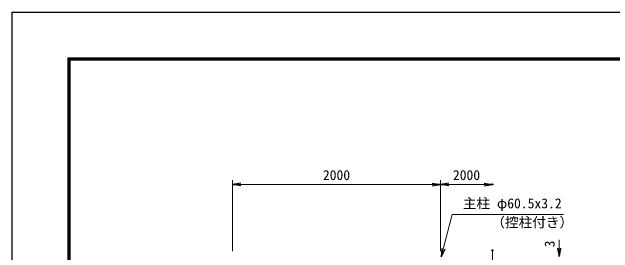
# Model space of a CAD drawing. Units: millimetres, scale not verified. Extents: x -8400 to 8400, y -5940 to 5940.
# Drawn here: x -8400 to -2622, y 3620 to 5940 of the extents above; entities that cross this region are included whole.
import ezdxf
from ezdxf.enums import TextEntityAlignment as Align

# ---------------------------------------------------------------- set-up
doc = ezdxf.new("R2010")
doc.units = ezdxf.units.MM
doc.header["$LTSCALE"] = 20
doc.header["$PDMODE"] = 32
doc.header["$PDSIZE"] = 10
for name, color, linetype, lineweight in [('0-4_D-STR-DIM', 7, 'Continuous', 13), ('0-D_D-STR-TXT', 7, 'Continuous', 13), ('0-E_D-TTL', 7, 'Continuous', 25)]:
    doc.layers.add(name, color=color, linetype=linetype, lineweight=lineweight)
doc.layers.add('0-5_0', color=7, linetype='Continuous')
doc.layers.add('0-6_Defpoints', color=7, linetype='Continuous')
doc.styles.add('ＭＳ ゴシック', font='')
doc.styles.get('ＭＳ ゴシック').set_extended_font_data('MS Gothic')

# ---------------------------------------------------------------- blocks, each defined once
blk = doc.blocks.new('_Open')
at = {"layer": '0-5_0'}
blk.add_line((-20, 3.333), (0, 0), dxfattribs=at)
blk.add_lwpolyline([(-20, -3.333), (0, 0), (-20, 0)], dxfattribs=at)

msp = doc.modelspace()

# ---------------------------------------------------------------- linework, layer by layer
at = {"layer": '0-4_D-STR-DIM'}
for p, q in [((-6280.38, 3638), (-6280.38, 4320)), ((-6200.38, 4280), (-4360.38, 4280)), ((-4280.38, 3638), (-4280.38, 4320)), ((-4280.38, 3638), (-4280.38, 4320)), ((-4200.38, 4280), (-3860.38, 4280)), ((-3140.38, 3666), (-3140.38, 3746)), ((-3780.38, 2623.66), (-3780.38, 3646))]:
    msp.add_line(p, q, dxfattribs=at)
at = {"layer": '0-6_Defpoints'}
for p in [(-4280.38, 4280), (-3780.38, 4280), (-3780.38, 3646)]:
    msp.add_point(p, dxfattribs=at)
at = {"layer": '0-D_D-STR-TXT'}
msp.add_lwpolyline([(-3098.02, 3989.46), (-4167.38, 3989.46), (-4272.32, 3584.27)], dxfattribs=at)
at = {"layer": '0-E_D-TTL', "color": 2}
msp.add_lwpolyline([(-8400, 5940), (8400, 5940), (8400, -5940), (-8400, -5940)], close=True, dxfattribs=at)
at = {"layer": '0-E_D-TTL'}
for points in [[(-7860, 5500), (7860, 5500), (7860, -5500), (-7860, -5500)], [(-7855, 5495), (7855, 5495), (7855, -5495), (-7855, -5495)], [(-7850, 5490), (7850, 5490), (7850, -5490), (-7850, -5490)], [(-7845, 5485), (7845, 5485), (7845, -5485), (-7845, -5485)], [(-7840, 5480), (7840, 5480), (7840, -5480), (-7840, -5480)]]:
    msp.add_lwpolyline(points, close=True, dxfattribs=at)

# ---------------------------------------------------------------- block references
at = {"layer": '0-4_D-STR-DIM', "xscale": 4, "yscale": 4}
for p, rotation in [((-6280.38, 4280), 180), ((-4280.38, 4280), 180), ((-3140.38, 3586), 270)]:
    msp.add_blockref('_Open', p, dxfattribs=dict(at, rotation=rotation))
for p in [(-4280.38, 4280), (-3780.38, 4280)]:
    msp.add_blockref('_Open', p, dxfattribs=at)
at = {"layer": '0-D_D-STR-TXT', "xscale": 4, "yscale": 4, "rotation": 255.47953}
msp.add_blockref('_Open', (-4272.83, 3582.34), dxfattribs=at)

# ---------------------------------------------------------------- texts
at = {"layer": '0-4_D-STR-DIM', "style": 'ＭＳ ゴシック'}
for p in [(-5410.88, 4293.5), (-4160.88, 4293.5)]:
    msp.add_text('2000', height=96.19, dxfattribs=at).set_placement(p, align=Align.BOTTOM_LEFT)
msp.add_text('3', height=96.19, rotation=90, dxfattribs=at).set_placement((-3153.87, 3674.55), align=Align.BOTTOM_LEFT)
at = {"layer": '0-D_D-STR-TXT', "style": 'ＭＳ ゴシック'}
for s, p in [('主柱 φ60.5x3.2', (-4065.53, 4021.48)), ('（控柱付き）', (-3791.42, 3838.5))]:
    msp.add_text(s, height=96.19, dxfattribs=at).set_placement(p, align=Align.BOTTOM_LEFT)

doc.saveas('drawing.dxf')
